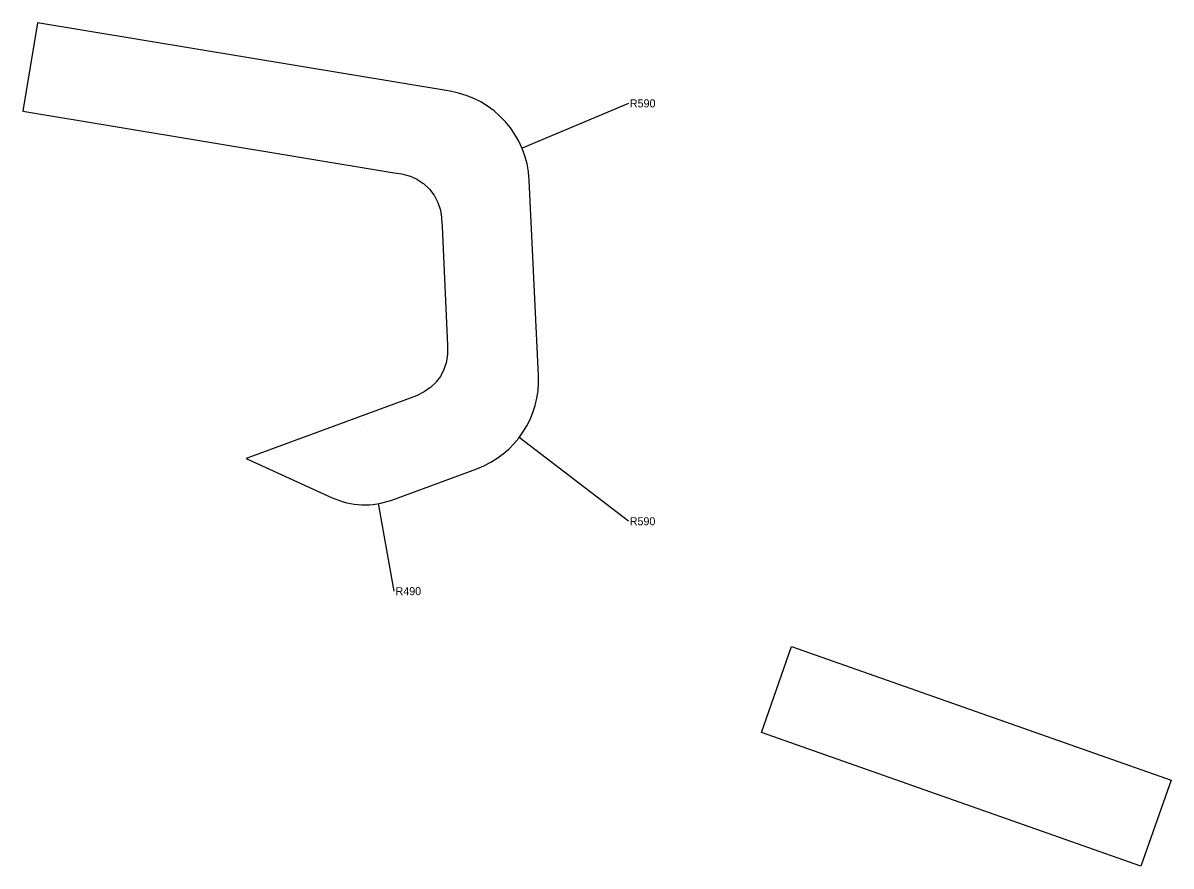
# Model space of a CAD drawing. Header units: millimetres. Extents: x 400001860 to 400069558, y 803408536 to 803433752.
# Drawn here: x 400040301 to 400047470, y 803416324 to 803421589 of the extents above; entities that cross this region are included whole.
import ezdxf

# ---------------------------------------------------------------- set-up
doc = ezdxf.new("R2010")
doc.units = ezdxf.units.MM
for name, color, linetype in [('JX_Dims', 7, 'Continuous'), ('JX_Outline of Timber Seats', 3, 'Continuous'), ('JX_Outline of Timber Seats_REVISED', 1, 'Continuous')]:
    doc.layers.add(name, color=color, linetype=linetype)
doc.dimstyles.get("Standard").update_dxf_attribs({"dimtxt": 0.18, "dimasz": 0.18, "dimexe": 0.18, "dimexo": 0.0625, "dimgap": 0.09, "dimtad": 0, "dimtih": 1, "dimtoh": 1, "dimdec": 4, "dimzin": 0, "dimdsep": 46, "dimtxsty": 'Standard', "dimcen": 0.09, "dimadec": 0, "dimazin": 0, "dimtfac": 1, "dimtdec": 4, "dimtofl": 0, "dimtmove": 0, "dimatfit": 3, "dimfxl": 1, "dimtolj": 1, "dimtzin": 0, "dimarcsym": 0})

# ---------------------------------------------------------------- blocks, each defined once
blk = doc.blocks.new('*D5')
at = {"layer": 'Defpoints', "color": 0, "transparency": 16777216}
for p in [(400042931.3, 803419358.9), (400043399.5, 803418999.9)]:
    blk.add_point(p, dxfattribs=at)
at = {"layer": 'JX_Dims', "color": 0, "lineweight": -2, "transparency": 16777216}
for p, q in [((400042931.2, 803419358.9), (400042931.3, 803419358.9)), ((400042931.3, 803419358.8), (400042931.3, 803419358.9)), ((400044082.3, 803418476.5), (400043399.6, 803418999.8)), ((400044082.4, 803418476.5), (400044082.3, 803418476.5))]:
    blk.add_line(p, q, dxfattribs=at)
at = {"layer": 'JX_Dims', "color": 0, "transparency": 16777216}
blk.add_solid([(400043399.7, 803418999.8), (400043399.6, 803418999.8), (400043399.5, 803418999.9)], dxfattribs=at)
at = {"layer": 'JX_Dims', "color": 0, "transparency": 16777216, "insert": (400044170, 803418476.5), "char_height": 50, "attachment_point": 5}
blk.add_mtext('\\A1;R590', dxfattribs=at)
blk = doc.blocks.new('*D6')
at = {"layer": 'Defpoints', "color": 0, "transparency": 16777216}
for p in [(400043417.4, 803420807.6), (400042873.1, 803420579.8)]:
    blk.add_point(p, dxfattribs=at)
at = {"layer": 'JX_Dims', "color": 0, "lineweight": -2, "transparency": 16777216}
for p, q in [((400044082.9, 803421086.2), (400043417.5, 803420807.7)), ((400044083.1, 803421086.2), (400044082.9, 803421086.2)), ((400042873.1, 803420579.7), (400042873.1, 803420579.9)), ((400042873.1, 803420579.8), (400042873.2, 803420579.8))]:
    blk.add_line(p, q, dxfattribs=at)
at = {"layer": 'JX_Dims', "color": 0, "transparency": 16777216}
blk.add_solid([(400043417.5, 803420807.7), (400043417.6, 803420807.6), (400043417.4, 803420807.6)], dxfattribs=at)
at = {"layer": 'JX_Dims', "color": 0, "transparency": 16777216, "insert": (400044170.7, 803421086.2), "char_height": 50, "attachment_point": 5}
blk.add_mtext('\\A1;R590', dxfattribs=at)
blk = doc.blocks.new('*D7')
at = {"layer": 'Defpoints', "color": 0, "transparency": 16777216}
for p in [(400042435.2, 803419069.4), (400042521.6, 803418587.1)]:
    blk.add_point(p, dxfattribs=at)
at = {"layer": 'JX_Dims', "color": 0, "lineweight": -2, "transparency": 16777216}
for p, q in [((400042435.1, 803419069.4), (400042435.3, 803419069.4)), ((400042435.2, 803419069.3), (400042435.2, 803419069.5)), ((400042619.6, 803418040), (400042521.6, 803418586.9)), ((400042619.8, 803418040), (400042619.6, 803418040))]:
    blk.add_line(p, q, dxfattribs=at)
at = {"layer": 'JX_Dims', "color": 0, "transparency": 16777216}
blk.add_solid([(400042521.7, 803418586.9), (400042521.6, 803418586.9), (400042521.6, 803418587.1)], dxfattribs=at)
at = {"layer": 'JX_Dims', "color": 0, "transparency": 16777216, "insert": (400042707.4, 803418040), "char_height": 50, "attachment_point": 5}
blk.add_mtext('\\A1;R490', dxfattribs=at)

msp = doc.modelspace()

# ---------------------------------------------------------------- linework, layer by layer
at = {"layer": 'JX_Outline of Timber Seats'}
msp.add_lwpolyline([(400045100.8, 803417694.1), (400047470.2, 803416859.9), (400047281.5, 803416323.8), (400044912.1, 803417158)], close=True, dxfattribs=at)
at = {"layer": 'JX_Outline of Timber Seats_REVISED'}
msp.add_lwpolyline([(400041694, 803418869), (400042231.8, 803418623.6, 0.197859), (400042604.7, 803418609.6), (400043135.4, 803418805.3, 0.327262), (400043520.6, 803419386.9), (400043462.5, 803420607.8, 0.353564), (400042969.4, 803421161.9), (400040391.8, 803421588.8), (400040300.7, 803421037.9), (400042618, 803420653), (400042666.8, 803420646), (400042710.3, 803420634.5), (400042715.1, 803420633.3), (400042756.1, 803420614.8), (400042760.8, 803420613.3), (400042798, 803420588.1), (400042802.3, 803420585.9), (400042834.8, 803420554.7), (400042838.8, 803420550.8), (400042866.4, 803420515.2), (400042868.4, 803420512.6), (400042889.1, 803420472.6), (400042891.6, 803420467.9), (400042905.7, 803420425.2), (400042907.2, 803420420), (400042914.2, 803420375.5), (400042914.8, 803420368), (400042917.8, 803420318.1), (400042952.5, 803419574.3), (400042952.8, 803419569.5), (400042952.4, 803419525.4), (400042952, 803419520.4), (400042945.6, 803419476.9), (400042944.6, 803419472), (400042931.8, 803419430), (400042930, 803419425.3), (400042910.6, 803419386.1), (400042907.9, 803419381.8), (400042881.7, 803419346.8), (400042878.4, 803419343.1), (400042846.4, 803419313.1), (400042842.5, 803419309.9), (400042806.2, 803419285.1), (400042801.9, 803419282.6), (400042762.4, 803419263.1), (400042757.3, 803419261.1)], format="xyb", close=True, dxfattribs=at)

# ---------------------------------------------------------------- dimensions: what is measured, and where the dimension line sits
at = {"layer": 'JX_Dims', "color": 1}
for center, mpoint, picture, middle in [((400042873.1, 803420579.8), (400043417.4, 803420807.6), '*D6', (400044170.7, 803421086.2)), ((400042931.3, 803419358.9), (400043399.5, 803418999.9), '*D5', (400044170, 803418476.5)), ((400042435.2, 803419069.4), (400042521.6, 803418587.1), '*D7', (400042707.4, 803418040))]:
    dim = msp.add_radius_dim(center=center, mpoint=mpoint, dimstyle='Standard', override={"dimtxt": 50, "dimdec": 0}, dxfattribs=at)
    dim.commit()
    dim.dimension.update_dxf_attribs({"geometry": picture, "text_midpoint": middle, "dimtype": 164})

doc.saveas('drawing.dxf')
